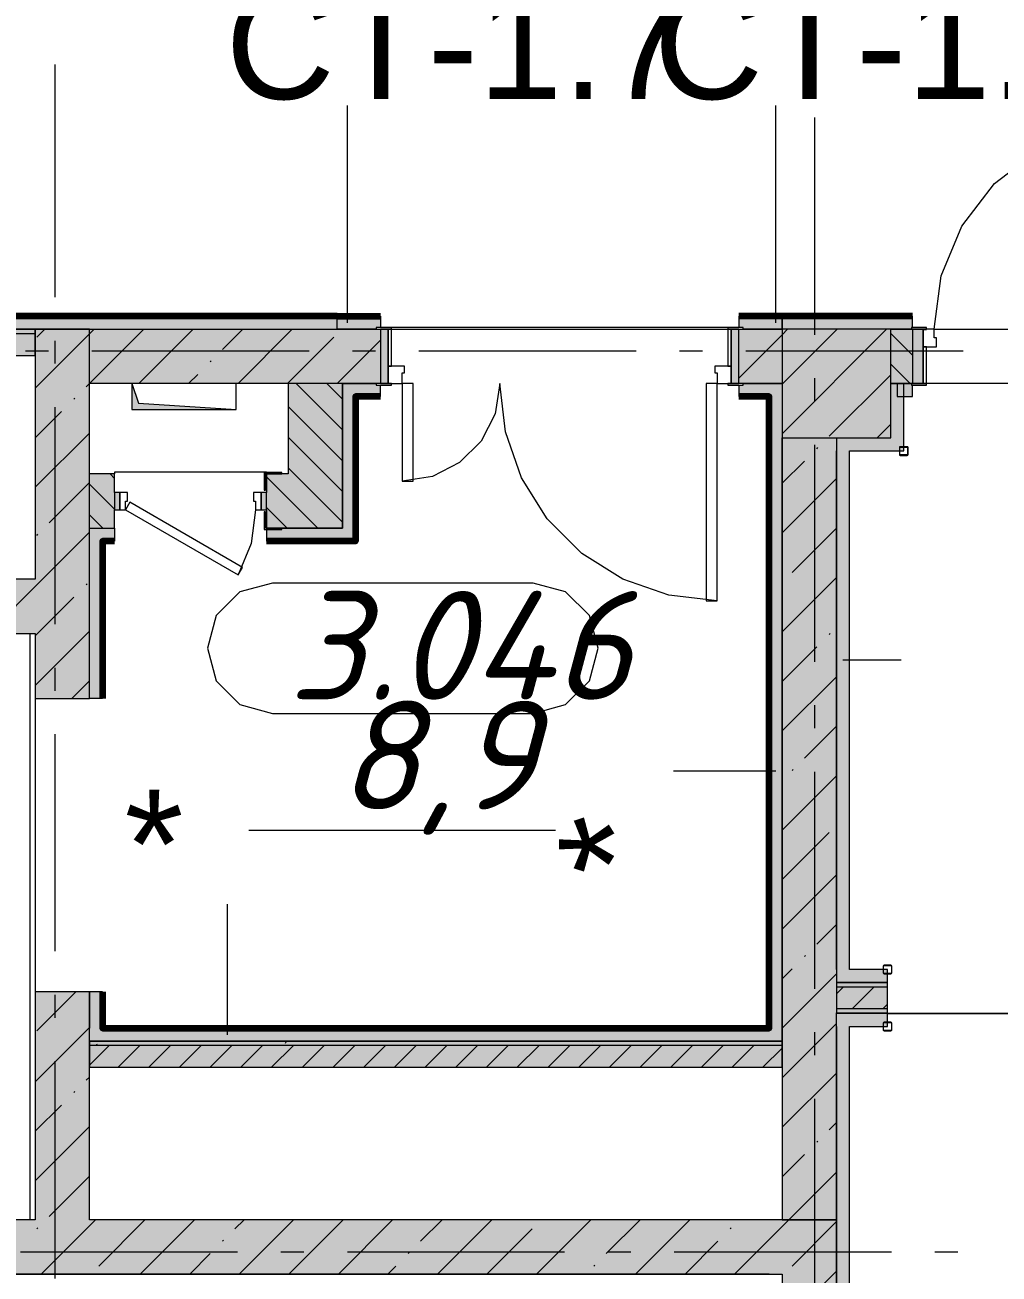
# Model space of a CAD drawing. Header units: millimetres. Extents: x -537608 to 253996, y -217170 to 186033.
# Drawn here: x -312714 to -308228, y 95071 to 100822 of the extents above; entities that cross this region are included whole.
import ezdxf

# ---------------------------------------------------------------- set-up
doc = ezdxf.new("R2010")
doc.units = ezdxf.units.MM
doc.layers.add('16) Лак 1.6м', color=160, linetype='Continuous', lineweight=90)
doc.layers.add('PDF _Геометрия', color=7, linetype='Continuous')
doc.layers.add('PDF _Текст', color=7, linetype='Continuous')
doc.layers.add('PDF _Сплошная заливка', color=7, linetype='Continuous', true_color=0xffffff)
doc.styles.add('PDF GOST-Common', font='arial.ttf')
doc.styles.add('PDF ISOCPEUR Italic', font='isocpeui.ttf')

msp = doc.modelspace()

# ---------------------------------------------------------------- hatches: boundary and pattern name
at = {"layer": 'PDF _Сплошная заливка', "true_color": 0xff7d7d, "transparency": 33554559}
msp.add_hatch(color=11, dxfattribs=at).paths.add_polyline_path([(-311276.1775, 99421.2652), (-311276.1775, 99481.2658), (-314616.1749, 99481.2658), (-314616.1749, 99421.2652), (-311752.6347, 99421.2652)])
at = {"layer": 'PDF _Сплошная заливка', "true_color": 0x93bf4f, "transparency": 33554559}
h = msp.add_hatch(color=73, dxfattribs=at)
h.paths.add_polyline_path([(-311096.182, 99421.2652), (-311096.182, 99429.2655), (-311076.1767, 99429.2655), (-311076.1767, 99481.2658), (-311276.1775, 99481.2658), (-311276.1775, 99421.2652)], flags=0)
h.paths.add_polyline_path([(-309248.0263, 99421.2652), (-309226.1782, 99421.2652), (-309226.1782, 99481.2658), (-309426.179, 99481.2658), (-309426.179, 99429.2655), (-309406.1738, 99427.2655), (-309406.1738, 99421.2652)], flags=0)
at = {"layer": 'PDF _Сплошная заливка', "true_color": 0xff7d7d, "transparency": 33554559}
h = msp.add_hatch(color=11, dxfattribs=at)
h.paths.add_polyline_path([(-308726.1763, 99421.2652), (-308631.1794, 99421.2652), (-308631.1794, 99429.2655), (-308626.1759, 99429.2655), (-308626.1759, 99481.2658), (-309226.1782, 99481.2658), (-309226.1782, 99421.2652)], flags=0)
h.paths.add_polyline_path([(-306110.8803, 99421.2652), (-306110.8803, 99481.2658), (-307476.1801, 99481.2658), (-307476.1801, 99429.2655), (-307471.1766, 99429.2655), (-307471.1766, 99421.2652), (-306743.418, 99421.2652)], flags=0)
at = {"layer": 'PDF _Сплошная заливка', "transparency": 33554559}
for points in [[(-312666.1759, 99401.2642), (-312666.1759, 99421.2652), (-314366.1739, 99421.2652), (-314366.1739, 99401.2642), (-313422.3794, 99401.2642)], [(-312666.1759, 99301.266), (-312666.1759, 99401.2642), (-314366.1739, 99401.2642), (-314366.1739, 99301.266), (-313422.3794, 99301.266)], [(-309226.1782, 96123.2224), (-309226.1782, 96143.2233), (-312416.175, 96143.2233), (-312416.175, 96123.2224), (-311752.6347, 96123.2224)], [(-309226.1782, 96023.2221), (-309226.1782, 96123.2224), (-312416.175, 96123.2224), (-312416.175, 96023.2221), (-311752.6347, 96023.2221)], [(-309226.1782, 95071.2678), (-308976.1773, 95071.2678), (-308976.1773, 95321.2644), (-314366.1739, 95321.2644), (-314366.1739, 95071.2678), (-309286.1767, 95071.2678)]]:
    msp.add_hatch(color=256, dxfattribs=at).paths.add_polyline_path(points)
h = msp.add_hatch(color=256, dxfattribs=at)
h.paths.add_polyline_path([(-312587.507, 95321.2644), (-312416.175, 95321.2644), (-312416.175, 96371.2642), (-312666.1759, 96371.2642), (-312666.1759, 95321.2644)], flags=0)
h.paths.add_polyline_path([(-312416.175, 97721.2651), (-312416.175, 99421.2652), (-312666.1759, 99421.2652), (-312666.1759, 97721.2651)], flags=0)
h = msp.add_hatch(color=256, dxfattribs=at)
h.paths.add_polyline_path([(-309426.179, 99171.2642), (-309226.1782, 99171.2642), (-309226.1782, 99421.2652), (-309426.179, 99421.2652)], flags=0)
h.paths.add_polyline_path([(-312191.4842, 99171.2642), (-311076.1767, 99171.2642), (-311076.1767, 99421.2652), (-312416.175, 99421.2652), (-312416.175, 99171.2642), (-312221.4791, 99171.2642)], flags=0)
h = msp.add_hatch(color=256, dxfattribs=at)
h.paths.add_polyline_path([(-280850.8107, 99171.2642), (-279726.1853, 99171.2642), (-279726.1853, 99421.2652), (-280850.8107, 99421.2652)], flags=0)
h.paths.add_polyline_path([(-284283.1869, 99171.2642), (-284283.1869, 99421.2652), (-284486.1847, 99421.2652), (-284486.1847, 99171.2642), (-284326.1857, 99171.2642)], flags=0)
h.paths.add_polyline_path([(-285186.1787, 99171.2642), (-285186.1787, 99421.2652), (-285226.1806, 99421.2652), (-285226.1806, 99171.2642)], flags=0)
h.paths.add_polyline_path([(-283406.1856, 99171.2642), (-282050.8153, 99171.2642), (-282050.8153, 99421.2652), (-283583.1843, 99421.2652), (-283583.1843, 99171.2642), (-283426.1823, 99171.2642)], flags=0)
h.paths.add_polyline_path([(-289846.1777, 99171.2642), (-288726.1855, 99171.2642), (-288726.1855, 99421.2652), (-294226.1807, 99421.2652), (-294226.1807, 99171.2642), (-290046.0407, 99171.2642)], flags=0)
h.paths.add_polyline_path([(-287566.1827, 99171.2642), (-287568.1806, 99421.2652), (-288226.1835, 99419.2651), (-288226.1835, 99171.2642), (-287568.1806, 99171.2642)], flags=0)
h.paths.add_polyline_path([(-285806.1863, 99171.2642), (-285726.1825, 99171.2642), (-285726.1825, 99421.2652), (-285804.1797, 99419.2651), (-285806.1863, 99173.2643)], flags=0)
h.paths.add_polyline_path([(-299626.1757, 99171.2642), (-299588.1804, 99173.2643), (-299588.1804, 99421.2652), (-299626.1757, 99419.2651), (-299626.1757, 99181.2647)], flags=0)
h.paths.add_polyline_path([(-296724.9933, 99171.2642), (-294726.1827, 99171.2642), (-294726.1827, 99421.2652), (-297226.1837, 99421.2652), (-297226.1837, 99171.2642)], flags=0)
h.paths.add_polyline_path([(-297726.177, 99171.2642), (-297726.177, 99421.2652), (-297824.1795, 99419.2651), (-297824.1795, 99171.2642)], flags=0)
h.paths.add_polyline_path([(-304260.8388, 99171.2642), (-304126.1758, 99175.3096), (-304126.1758, 99421.2652), (-304660.8403, 99421.2652), (-304660.8403, 99171.2642), (-304320.8373, 99171.2642)], flags=0)
h.paths.add_polyline_path([(-303626.1825, 99171.2642), (-303530.8411, 99171.2642), (-303530.8411, 99421.2652), (-303626.1825, 99421.2652), (-303626.1825, 99380.8671)], flags=0)
h.paths.add_polyline_path([(-302380.8367, 99171.2642), (-301796.1806, 99171.2642), (-301796.1806, 99421.2652), (-302380.8367, 99421.2652)], flags=0)
h.paths.add_polyline_path([(-300641.1814, 99171.2642), (-300126.1777, 99171.2642), (-300126.1777, 99421.2652), (-300646.1762, 99421.2652), (-300646.1762, 99171.2642)], flags=0)
h.paths.add_polyline_path([(-307060.8409, 99171.2642), (-305910.8364, 99171.2642), (-305910.8364, 99421.2652), (-307476.1801, 99421.2652), (-307476.1801, 99171.2642), (-307080.8375, 99171.2642)], flags=0)
h.paths.add_polyline_path([(-308626.1759, 99171.2642), (-308626.1759, 99421.2652), (-308726.1763, 99421.2652), (-308726.1763, 99171.2642), (-308631.1794, 99171.2642)], flags=0)
at = {"layer": 'PDF _Сплошная заливка', "true_color": 0xe2e2e2, "transparency": 33554559}
msp.add_hatch(color=254, dxfattribs=at).paths.add_polyline_path([(-311741.4824, 99051.2651), (-312191.4842, 99081.2643), (-312221.4791, 99171.2642), (-312221.4791, 99051.2651), (-311752.6347, 99051.2651)])
at = {"layer": 'PDF _Сплошная заливка', "true_color": 0x56bc34, "transparency": 33554559}
for points in [[(-311251.1774, 98505.5559), (-311191.1789, 98505.5559), (-311191.1789, 99171.2642), (-311251.1774, 99171.2642), (-311251.1774, 98755.5547)], [(-309286.1767, 96143.2233), (-309286.1767, 96203.2218), (-312416.175, 96203.2218), (-312416.175, 96143.2233), (-311752.6347, 96143.2233)]]:
    msp.add_hatch(color=85, dxfattribs=at).paths.add_polyline_path(points)
h = msp.add_hatch(color=85, dxfattribs=at)
h.paths.add_polyline_path([(-311076.1767, 99111.2657), (-311076.1767, 99163.266), (-311096.182, 99163.266), (-311096.182, 99171.2642), (-311191.1789, 99171.2642), (-311191.1789, 99111.2657), (-311096.182, 99111.2657)], flags=0)
h.paths.add_polyline_path([(-309226.1782, 99111.2657), (-309226.1782, 99171.2642), (-309406.1738, 99171.2642), (-309407.5086, 99163.266), (-309426.179, 99163.266), (-309426.179, 99111.2657), (-309248.0263, 99111.2657)], flags=0)
at = {"layer": 'PDF _Сплошная заливка', "true_color": 0x2254ff, "transparency": 33554559}
h = msp.add_hatch(color=160, dxfattribs=at)
h.paths.add_polyline_path([(-307080.8375, 99111.2657), (-307080.8375, 99171.2642), (-307471.1766, 99170.3707), (-307471.1766, 99163.266), (-307476.1801, 99163.266), (-307476.1801, 99111.2657), (-307140.836, 99111.2657)], flags=0)
h.paths.add_polyline_path([(-308626.1759, 99111.2657), (-308626.1759, 99163.266), (-308631.1794, 99163.266), (-308631.1794, 99171.2642), (-308696.1813, 99171.2642), (-308696.1813, 99111.2657), (-308631.1794, 99111.2657)], flags=0)
for points in [[(-308726.1763, 98861.2647), (-308666.1778, 98861.2647), (-308666.1778, 98921.2654), (-308976.1773, 98921.2654), (-308976.1773, 98861.2647), (-308916.1787, 98861.2647)], [(-308976.1773, 91981.2671), (-308916.1787, 91981.2671), (-308916.1787, 92671.2672), (-308966.1789, 92671.2672), (-308916.1787, 92680.09), (-308916.1787, 96211.2653), (-308976.1773, 96211.2653), (-308976.1773, 92577.1358)]]:
    msp.add_hatch(color=160, dxfattribs=at).paths.add_polyline_path(points)
at = {"layer": 'PDF _Сплошная заливка', "transparency": 33554559}
h = msp.add_hatch(color=256, dxfattribs=at)
h.paths.add_polyline_path([(-311251.1774, 98505.5559), (-311251.1774, 98755.5547), (-311601.1787, 98755.5547), (-311601.1787, 98505.5559)], flags=0)
h.paths.add_polyline_path([(-312416.175, 98505.5559), (-312301.1814, 98505.5559), (-312301.1814, 98755.5547), (-312416.175, 98755.5547), (-312416.175, 98590.5545)], flags=0)
at = {"layer": 'PDF _Сплошная заливка', "true_color": 0x56bc34, "transparency": 33554559}
h = msp.add_hatch(color=85, dxfattribs=at)
h.paths.add_polyline_path([(-312416.175, 96203.2218), (-312356.1764, 96203.2218), (-312356.1764, 96371.2642), (-312416.175, 96371.2642)], flags=0)
h.paths.add_polyline_path([(-312416.175, 97721.2651), (-312356.1764, 97721.2651), (-312356.1764, 98445.5553), (-312416.175, 98445.5553), (-312416.175, 98240.7297)], flags=0)
at = {"layer": 'PDF _Сплошная заливка', "transparency": 33554559}
h = msp.add_hatch(color=256, dxfattribs=at)
h.paths.add_polyline_path([(-307080.8375, 96393.853), (-307080.8375, 96413.8539), (-307790.8385, 96413.8539), (-307790.8385, 96393.853), (-307160.8585, 96393.853)], flags=0)
h.paths.add_polyline_path([(-308976.1773, 96393.853), (-308740.8336, 96393.853), (-308740.8336, 96413.8539), (-308976.1773, 96413.8539)], flags=0)
h = msp.add_hatch(color=256, dxfattribs=at)
h.paths.add_polyline_path([(-307578.2904, 96293.8526), (-307060.8409, 96293.8526), (-307060.8409, 96393.853), (-307790.8385, 96393.853), (-307790.8385, 96293.8526)], flags=0)
h.paths.add_polyline_path([(-308976.1773, 96293.8526), (-308740.8336, 96293.8526), (-308740.8336, 96393.853), (-308976.1773, 96393.853)], flags=0)
h = msp.add_hatch(color=256, dxfattribs=at)
h.paths.add_polyline_path([(-307578.2904, 96273.856), (-307200.8346, 96273.856), (-307200.8346, 96293.8526), (-307790.8385, 96293.8526), (-307790.8385, 96273.856)], flags=0)
h.paths.add_polyline_path([(-307060.8409, 96273.856), (-306960.8405, 96273.856), (-306960.8405, 96293.8526), (-307184.8338, 96293.8526), (-307184.8338, 96273.856), (-307080.8375, 96273.856)], flags=0)
h.paths.add_polyline_path([(-308976.1773, 96273.856), (-308740.8336, 96273.856), (-308740.8336, 96293.8526), (-308976.1773, 96293.8526)], flags=0)
at = {"layer": 'PDF _Сплошная заливка', "true_color": 0x2254ff, "transparency": 33554559}
h = msp.add_hatch(color=160, dxfattribs=at)
h.paths.add_polyline_path([(-304700.8421, 96211.2653), (-304640.835, 96211.2653), (-304640.835, 96271.2638), (-307790.8385, 96271.2638), (-307790.8385, 96211.2653), (-305073.682, 96211.2653)], flags=0)
h.paths.add_polyline_path([(-308740.8336, 96211.2653), (-308740.8336, 96271.2638), (-308976.1773, 96271.2638), (-308976.1773, 96211.2653), (-308916.1787, 96211.2653)], flags=0)

# ---------------------------------------------------------------- linework, layer by layer
at = {"layer": '16) Лак 1.6м'}
for p, q in [((-311276.1775, 99481.2658), (-314616.1749, 99481.2658)), ((-311276.1775, 99481.2658), (-311076.1767, 99481.2658)), ((-309226.1782, 99481.2658), (-309426.179, 99481.2658)), ((-308626.1759, 99481.2658), (-309226.1782, 99481.2658))]:
    msp.add_line(p, q, dxfattribs=at)
for points in [[(-312356.1764, 96371.2642), (-312356.1764, 96203.2218), (-309286.1767, 96203.2218), (-309286.1767, 99111.2657), (-309426.179, 99111.2657)], [(-311076.1767, 99111.2657), (-311191.1789, 99111.2657), (-311191.1789, 98445.5553), (-311601.1787, 98445.5553)], [(-312301.1814, 98445.5553), (-312356.1764, 98445.5553), (-312356.1764, 97721.2651)]]:
    msp.add_lwpolyline(points, dxfattribs=at)
at = {"layer": 'PDF _Геометрия', "color": 253, "lineweight": 9, "true_color": 0xaaaaaa}
for p, q in [((-309076.1776, 100595.8413), (-309076.1776, 100701.674)), ((-312576.1739, 100640.5602), (-312576.1739, 99568.8652)), ((-309076.1776, 99395.8409), (-309076.1776, 100395.8405)), ((-312576.1739, 99368.8666), (-312576.1739, 99263.0317)), ((-312605.032, 99321.2648), (-312710.8626, 99321.2648)), ((-311405.0275, 99321.2648), (-312405.0313, 99321.2648)), ((-311099.1961, 99321.2648), (-311205.0267, 99321.2648)), ((-309899.1915, 99321.2648), (-310899.1953, 99321.2648)), ((-309593.3601, 99321.2648), (-309699.1993, 99321.2648)), ((-308393.3641, 99321.2648), (-309393.3594, 99321.2648)), ((-312221.4791, 99171.2642), (-312221.4791, 99051.2651)), ((-311741.4824, 99171.2642), (-312221.4791, 99171.2642)), ((-312221.4791, 99171.2642), (-312191.4842, 99081.2643)), ((-311741.4824, 99051.2651), (-311741.4824, 99171.2642)), ((-309076.1776, 99090.0074), (-309076.1776, 99195.8424)), ((-308726.1763, 99171.2642), (-308718.1759, 99171.2642)), ((-312576.1739, 99063.0331), (-312576.1739, 98063.0335)), ((-312221.4791, 99051.2651), (-311741.4824, 99051.2651)), ((-312191.4842, 99081.2643), (-311741.4824, 99051.2651)), ((-309076.1776, 97890.0092), (-309076.1776, 98890.0088)), ((-311601.1787, 98755.5547), (-311610.1781, 98755.5547)), ((-311573.6467, 98252.8077), (-311723.6473, 98212.6143)), ((-310373.6508, 98252.8077), (-311573.6467, 98252.8077)), ((-310223.6502, 98212.6143), (-310373.6508, 98252.8077)), ((-311723.6473, 98212.6143), (-311833.4566, 98102.8072)), ((-310113.841, 98102.8072), (-310223.6502, 98212.6143)), ((-311833.4566, 98102.8072), (-311873.6479, 97952.8066)), ((-310073.6496, 97952.8066), (-310113.841, 98102.8072)), ((-311873.6479, 97952.8066), (-311833.4566, 97802.806)), ((-310113.841, 97802.806), (-310073.6496, 97952.8066)), ((-312576.1739, 97863.0328), (-312576.1739, 97757.1979)), ((-311833.4566, 97802.806), (-311723.6473, 97693.0011)), ((-310223.6502, 97693.0011), (-310113.841, 97802.806)), ((-311723.6473, 97693.0011), (-311573.6467, 97652.8055)), ((-310373.6508, 97652.8055), (-310223.6502, 97693.0011)), ((-309076.1776, 97584.1736), (-309076.1776, 97690.0085)), ((-311573.6467, 97652.8055), (-310373.6508, 97652.8055)), ((-312576.1739, 97557.2014), (-312576.1739, 96557.1975)), ((-309076.1776, 96384.1776), (-309076.1776, 97384.1771)), ((-311682.6896, 97114.7738), (-310269.7751, 97114.7738)), ((-312576.1739, 96357.2011), (-312576.1739, 96251.3662)), ((-309076.1776, 96078.342), (-309076.1776, 96184.1768)), ((-312576.1739, 96051.3654), (-312576.1739, 95051.3659)), ((-309076.1776, 94878.3416), (-309076.1776, 95878.3412)), ((-311734.6102, 95171.2639), (-312734.6054, 95171.2639)), ((-311428.7702, 95171.2639), (-311534.6094, 95171.2639)), ((-310228.7742, 95171.2639), (-311228.7781, 95171.2639)), ((-309922.9429, 95171.2639), (-310028.7734, 95171.2639)), ((-308722.9382, 95171.2639), (-309722.9421, 95171.2639)), ((-308417.1069, 95171.2639), (-308522.9374, 95171.2639))]:
    msp.add_line(p, q, dxfattribs=at)
at = {"layer": 'PDF _Геометрия', "lineweight": 9}
for p, q in [((-311228.5456, 99451.2644), (-311228.5456, 100451.264)), ((-309255.9062, 99451.2644), (-309255.9062, 100451.264)), ((-308247.9278, 100093.0168), (-308051.1823, 100243.9884)), ((-308398.9015, 99896.2649), (-308247.9278, 100093.0168)), ((-308493.8037, 99667.1432), (-308398.9015, 99896.2649)), ((-308526.1755, 99421.2652), (-308493.8037, 99667.1432)), ((-311276.1775, 99421.2652), (-311276.1775, 99481.2658)), ((-311276.1775, 99421.2652), (-311276.1775, 99481.2658)), ((-311076.1767, 99481.2658), (-311076.1767, 99429.2655)), ((-309426.179, 99481.2658), (-309426.179, 99429.2655)), ((-309226.1782, 99481.2658), (-309226.1782, 99421.2652)), ((-309226.1782, 99421.2652), (-309226.1782, 99481.2658)), ((-308626.1759, 99429.2655), (-308626.1759, 99481.2658)), ((-312666.1759, 99421.2652), (-314366.1739, 99421.2652)), ((-314366.1739, 99421.2652), (-312666.1759, 99421.2652)), ((-314366.1739, 99401.2642), (-312666.1759, 99401.2642)), ((-312666.1759, 99401.2642), (-312666.1759, 99421.2652)), ((-312666.1759, 99421.2652), (-312416.175, 99421.2652)), ((-312416.175, 99421.2652), (-312666.1759, 99421.2652)), ((-312666.1759, 99421.2652), (-312666.1759, 98271.2651)), ((-312666.1759, 99301.266), (-312666.1759, 99401.2642)), ((-312666.1759, 99149.7993), (-312416.175, 99399.8002)), ((-312659.2434, 99384.8329), (-312622.8068, 99421.2652)), ((-312416.175, 99399.8002), (-312394.7143, 99421.2652)), ((-312416.175, 99171.7013), (-312166.6132, 99421.2652)), ((-312416.175, 99171.2642), (-312416.175, 99421.2652)), ((-312416.175, 99421.2652), (-311276.1775, 99421.2652)), ((-312416.175, 99421.2652), (-311276.1775, 99421.2652)), ((-312416.175, 98755.5547), (-312416.175, 99421.2652)), ((-312188.5131, 99171.2642), (-311938.5121, 99421.2652)), ((-311803.875, 99327.8098), (-311710.4196, 99421.2652)), ((-311732.3195, 99171.2642), (-311482.3185, 99421.2652)), ((-311504.2183, 99171.2642), (-311290.654, 99384.8329)), ((-311276.1775, 99421.2652), (-311096.182, 99421.2652)), ((-311096.182, 99421.2652), (-311276.1775, 99421.2652)), ((-311026.1765, 99429.2655), (-311096.182, 99429.2655)), ((-311096.182, 99429.2655), (-311096.182, 99421.2652)), ((-311096.182, 99421.2652), (-311026.1765, 99421.2652)), ((-311041.1783, 99421.2652), (-311076.1767, 99421.2652)), ((-311076.1767, 99421.2652), (-311076.1767, 99171.2642)), ((-311041.1783, 99171.2642), (-311041.1783, 99421.2652)), ((-311026.1765, 99421.2652), (-311041.1783, 99421.2652)), ((-311041.1783, 99421.2652), (-311041.1783, 99251.2658)), ((-311026.1765, 99421.2652), (-311026.1765, 99429.2655)), ((-311026.1765, 99251.2658), (-311026.1765, 99421.2652)), ((-309476.1792, 99429.2655), (-309476.1792, 99421.2652)), ((-309406.1738, 99429.2655), (-309476.1792, 99429.2655)), ((-309476.1792, 99421.2652), (-309476.1792, 99251.2658)), ((-309461.1774, 99421.2652), (-309476.1792, 99421.2652)), ((-309476.1792, 99421.2652), (-309406.1738, 99421.2652)), ((-309461.1774, 99421.2652), (-309461.1774, 99171.2642)), ((-309426.179, 99421.2652), (-309461.1774, 99421.2652)), ((-309461.1774, 99251.2658), (-309461.1774, 99421.2652)), ((-309426.179, 99171.2642), (-309426.179, 99421.2652)), ((-309426.179, 99196.4193), (-309226.1782, 99396.4201)), ((-309406.1738, 99421.2652), (-309406.1738, 99429.2655)), ((-309226.1782, 99421.2652), (-309406.1738, 99421.2652)), ((-309406.1738, 99421.2652), (-309226.1782, 99421.2652)), ((-309226.1782, 99396.4201), (-309201.3331, 99421.2652)), ((-309226.1782, 98940.2221), (-308745.1395, 99421.2652)), ((-309226.1782, 99168.3211), (-308973.232, 99421.2652)), ((-308726.1763, 99421.2652), (-309226.1782, 99421.2652)), ((-309226.1782, 99421.2652), (-309226.1782, 98921.2654)), ((-308726.1763, 98921.2654), (-308726.1763, 99421.2652)), ((-308631.1794, 99421.2652), (-308726.1763, 99421.2652)), ((-308726.1763, 99421.2652), (-308631.1794, 99421.2652)), ((-308626.1759, 99302.4588), (-308726.1763, 99402.4591)), ((-308561.174, 99429.2655), (-308631.1794, 99429.2655)), ((-308631.1794, 99429.2655), (-308631.1794, 99421.2652)), ((-308631.1794, 99421.2652), (-308561.174, 99421.2652)), ((-308576.1757, 99421.2652), (-308626.1759, 99421.2652)), ((-308626.1759, 99421.2652), (-308626.1759, 99171.2642)), ((-308526.1755, 99421.2652), (-308576.1757, 99421.2652)), ((-308576.1757, 99421.2652), (-308576.1757, 99341.2657)), ((-308576.1757, 99171.2642), (-308576.1757, 99421.2652)), ((-308561.174, 99421.2652), (-308576.1757, 99421.2652)), ((-308576.1757, 99421.2652), (-308576.1757, 99420.264)), ((-308576.1757, 99420.264), (-308561.174, 99420.264)), ((-308561.174, 99421.2652), (-308561.174, 99429.2655)), ((-308561.174, 99420.264), (-308561.174, 99421.2652)), ((-308526.1755, 99381.2654), (-308526.1755, 99421.2652)), ((-308516.1772, 99381.2654), (-308526.1755, 99381.2654)), ((-308516.1772, 99341.2657), (-308516.1772, 99381.2654)), ((-311276.1172, 99171.2642), (-311076.1767, 99371.209)), ((-308576.1757, 99341.2657), (-308516.1772, 99341.2657)), ((-308561.174, 99341.2657), (-308576.1757, 99341.2657)), ((-308576.1757, 99341.2657), (-308576.1757, 99171.2642)), ((-308561.174, 99171.2642), (-308561.174, 99341.2657)), ((-314366.1739, 99301.266), (-312666.1759, 99301.266)), ((-311860.8939, 99270.7845), (-311856.1573, 99275.5253)), ((-311960.4119, 99171.2642), (-311917.9212, 99213.7592)), ((-310966.178, 99251.2658), (-311041.1783, 99251.2658)), ((-311041.1783, 99251.2658), (-311041.1783, 99171.2642)), ((-311041.1783, 99251.2658), (-311026.1765, 99251.2658)), ((-310976.1763, 99171.2642), (-310976.1763, 99221.2644)), ((-310976.1763, 99221.2644), (-310966.178, 99221.2644)), ((-310966.178, 99221.2644), (-310966.178, 99251.2658)), ((-309461.1774, 99251.2658), (-309536.1777, 99251.2658)), ((-309536.1777, 99251.2658), (-309536.1777, 99221.2644)), ((-309536.1777, 99221.2644), (-309526.1793, 99221.2644)), ((-309526.1793, 99221.2644), (-309526.1793, 99171.2642)), ((-309476.1792, 99251.2658), (-309461.1774, 99251.2658)), ((-309461.1774, 99171.2642), (-309461.1774, 99251.2658)), ((-309009.6686, 98928.6371), (-308726.1763, 99212.1251)), ((-308636.4068, 99171.2642), (-308726.1763, 99261.0381)), ((-312431.1423, 99156.7361), (-312416.175, 99171.7013)), ((-311501.1784, 99171.2642), (-312416.175, 99171.2642)), ((-311251.1774, 99171.2642), (-311501.1784, 99171.2642)), ((-311501.1784, 99171.2642), (-311501.1784, 98755.5547)), ((-311251.1774, 98957.6116), (-311464.8279, 99171.2642)), ((-311251.1774, 99099.0326), (-311323.4133, 99171.2642)), ((-311251.1774, 98755.5547), (-311251.1774, 99171.2642)), ((-311191.1789, 99171.2642), (-311251.1774, 99171.2642)), ((-311251.1774, 99171.2642), (-311191.1789, 99171.2642)), ((-311251.1774, 99171.2642), (-311251.1774, 98755.5547)), ((-311191.1789, 99171.2642), (-311096.182, 99171.2642)), ((-311096.182, 99171.2642), (-311191.1789, 99171.2642)), ((-311026.1765, 99171.2642), (-311096.182, 99171.2642)), ((-311096.182, 99171.2642), (-311096.182, 99163.266)), ((-311096.182, 99163.266), (-311026.1765, 99163.266)), ((-311076.1767, 99171.2642), (-311041.1783, 99171.2642)), ((-311076.1767, 99111.2657), (-311076.1767, 99163.266)), ((-311026.1765, 99172.2654), (-311041.1783, 99172.2654)), ((-311041.1783, 99172.2654), (-311041.1783, 99171.2642)), ((-311041.1783, 99171.2642), (-310976.1763, 99171.2642)), ((-311041.1783, 99171.2642), (-311026.1765, 99171.2642)), ((-311026.1765, 99171.2642), (-311026.1765, 99172.2654)), ((-311026.1765, 99163.266), (-311026.1765, 99171.2642)), ((-310926.1761, 99171.2642), (-310976.1763, 99171.2642)), ((-310976.1763, 99171.2642), (-310976.1763, 98721.2646)), ((-310926.1761, 98721.2646), (-310926.1761, 99171.2642)), ((-310526.1746, 99171.2642), (-310548.2036, 99032.2071)), ((-310501.1056, 98948.7435), (-310526.1746, 99171.2642)), ((-309526.1793, 99171.2642), (-309576.1796, 99171.2642)), ((-309576.1796, 99171.2642), (-309576.1796, 98171.2646)), ((-309526.1793, 98171.2646), (-309526.1793, 99171.2642)), ((-309526.1793, 99171.2642), (-309461.1774, 99171.2642)), ((-309476.1792, 99172.2654), (-309476.1792, 99171.2642)), ((-309461.1774, 99172.2654), (-309476.1792, 99172.2654)), ((-309476.1792, 99171.2642), (-309461.1774, 99171.2642)), ((-309476.1792, 99171.2642), (-309476.1792, 99163.266)), ((-309406.1738, 99171.2642), (-309476.1792, 99171.2642)), ((-309476.1792, 99163.266), (-309406.1738, 99163.266)), ((-309461.1774, 99171.2642), (-309461.1774, 99172.2654)), ((-309461.1774, 99171.2642), (-309426.179, 99171.2642)), ((-309426.179, 99163.266), (-309426.179, 99111.2657)), ((-309406.1738, 99163.266), (-309406.1738, 99171.2642)), ((-309406.1738, 99171.2642), (-309226.1782, 99171.2642)), ((-309226.1782, 99171.2642), (-309406.1738, 99171.2642)), ((-308666.1778, 99171.2642), (-308726.1763, 99171.2642)), ((-308726.1763, 99171.2642), (-308696.1813, 99171.2642)), ((-308696.1813, 99171.2642), (-308631.1794, 99171.2642)), ((-308631.1794, 99171.2642), (-308696.1813, 99171.2642)), ((-308696.1813, 99171.2642), (-308696.1813, 99111.2657)), ((-308666.1778, 98921.2654), (-308666.1778, 99171.2642)), ((-308561.174, 99171.2642), (-308631.1794, 99171.2642)), ((-308631.1794, 99171.2642), (-308631.1794, 99163.266)), ((-308631.1794, 99163.266), (-308561.174, 99163.266)), ((-308626.1759, 99171.2642), (-308576.1757, 99171.2642)), ((-308626.1759, 99111.2657), (-308626.1759, 99163.266)), ((-308576.1757, 99171.2642), (-308561.174, 99171.2642)), ((-308561.174, 99163.266), (-308561.174, 99171.2642)), ((-312488.1697, 99099.7108), (-312483.4246, 99104.4516)), ((-311191.1789, 98505.5559), (-311191.1789, 99111.2657)), ((-311191.1789, 99111.2657), (-311076.1767, 99111.2657)), ((-309426.179, 99111.2657), (-309286.1767, 99111.2657)), ((-309286.1767, 99111.2657), (-309286.1767, 96203.2218)), ((-308696.1813, 99111.2657), (-308626.1759, 99111.2657)), ((-312666.1759, 98921.7003), (-312545.1886, 99042.6855)), ((-311251.1774, 98816.1905), (-311501.1784, 99066.1893)), ((-310548.2036, 99032.2071), (-310612.1205, 98906.7609)), ((-308788.9392, 98921.2654), (-308726.1763, 98984.0261)), ((-312666.1759, 98693.6013), (-312416.175, 98943.6023)), ((-311331.9648, 98755.5547), (-311501.1784, 98924.7682)), ((-310427.1474, 98737.3816), (-310501.1056, 98948.7435)), ((-309226.1782, 96143.2233), (-309226.1782, 98921.2654)), ((-309226.1782, 98921.2654), (-309226.1782, 95321.2644)), ((-309226.1782, 98921.2654), (-308726.1763, 98921.2654)), ((-308976.1773, 98921.2654), (-308976.1773, 98861.2647)), ((-308666.1778, 98861.2647), (-308666.1778, 98921.2654)), ((-310612.1205, 98906.7609), (-310711.6731, 98807.2083)), ((-309066.6874, 98871.6118), (-309061.9509, 98876.3526)), ((-308685.2271, 98879.5842), (-308686.3983, 98876.7552)), ((-308686.3983, 98876.7552), (-308686.3983, 98844.7538)), ((-308682.4024, 98880.7554), (-308685.2271, 98879.5842)), ((-308684.4004, 98876.7552), (-308683.8148, 98878.1697)), ((-308684.4004, 98844.7538), (-308684.4004, 98876.7552)), ((-308683.8148, 98878.1697), (-308682.4024, 98878.7554)), ((-308650.4009, 98880.7554), (-308682.4024, 98880.7554)), ((-308682.4024, 98878.7554), (-308650.4009, 98878.7554)), ((-308647.5763, 98879.5842), (-308650.4009, 98880.7554)), ((-308650.4009, 98878.7554), (-308648.9886, 98878.1697)), ((-308648.9886, 98878.1697), (-308648.403, 98876.7552)), ((-308648.403, 98876.7552), (-308648.403, 98844.7538)), ((-308646.405, 98876.7552), (-308647.5763, 98879.5842)), ((-308646.405, 98844.7538), (-308646.405, 98876.7552)), ((-310711.6731, 98807.2083), (-310837.1214, 98743.2893)), ((-309226.1782, 98712.1253), (-309123.7148, 98814.5865)), ((-308976.1773, 96473.8524), (-308976.1773, 98861.2647)), ((-308976.1773, 98861.2647), (-308976.1773, 96473.8524)), ((-308916.1787, 96473.8524), (-308916.1787, 98861.2647)), ((-308916.1787, 98861.2647), (-308666.1778, 98861.2647)), ((-308686.3983, 98844.7538), (-308685.2271, 98841.9269)), ((-308685.2271, 98841.9269), (-308682.4024, 98840.7557)), ((-308683.8148, 98843.3414), (-308684.4004, 98844.7538)), ((-308682.4024, 98842.7558), (-308683.8148, 98843.3414)), ((-308650.4009, 98842.7558), (-308682.4024, 98842.7558)), ((-308682.4024, 98840.7557), (-308650.4009, 98840.7557)), ((-308648.9886, 98843.3414), (-308650.4009, 98842.7558)), ((-308650.4009, 98840.7557), (-308647.5763, 98841.9269)), ((-308648.403, 98844.7538), (-308648.9886, 98843.3414)), ((-308647.5763, 98841.9269), (-308646.405, 98844.7538)), ((-312416.175, 98505.5559), (-312416.175, 98755.5547)), ((-312301.1814, 98755.5547), (-312416.175, 98755.5547)), ((-312301.1814, 98734.8196), (-312321.9101, 98755.5547)), ((-312301.1814, 98670.5561), (-312301.1814, 98755.5547)), ((-311501.1784, 98755.5547), (-311601.1787, 98755.5547)), ((-311601.1787, 98755.5547), (-311601.1787, 98670.5561)), ((-311473.388, 98755.5547), (-311501.1784, 98783.3472)), ((-311251.1774, 98533.3484), (-311473.388, 98755.5547)), ((-311251.1774, 98674.7695), (-311331.9648, 98755.5547)), ((-311251.1774, 98505.5559), (-311251.1774, 98755.5547)), ((-311251.1774, 98755.5547), (-311251.1774, 98505.5559)), ((-312602.216, 98529.4645), (-312416.175, 98715.5033)), ((-312301.1814, 98593.3986), (-312416.175, 98708.3986)), ((-311364.8103, 98505.5559), (-311601.1787, 98741.9265)), ((-310837.1214, 98743.2893), (-310976.1763, 98721.2646)), ((-310976.1763, 98721.2646), (-310926.1761, 98721.2646)), ((-310308.0115, 98547.7753), (-310427.1474, 98737.3816)), ((-309226.1782, 98484.0263), (-308976.1773, 98734.0252)), ((-312276.1813, 98670.5561), (-312301.1814, 98670.5561)), ((-312301.1814, 98670.5561), (-312301.1814, 98590.5545)), ((-312241.1743, 98670.5561), (-312276.1813, 98670.5561)), ((-312276.1813, 98670.5561), (-312276.1813, 98590.5545)), ((-312276.1813, 98590.5545), (-312276.1813, 98670.5561)), ((-312241.1743, 98630.5564), (-312241.1743, 98670.5561)), ((-311626.1788, 98670.5561), (-311661.1772, 98670.5561)), ((-311661.1772, 98670.5561), (-311661.1772, 98630.5564)), ((-311626.1788, 98590.5545), (-311626.1788, 98670.5561)), ((-311626.1788, 98670.5561), (-311626.1788, 98590.5545)), ((-311601.1787, 98670.5561), (-311626.1788, 98670.5561)), ((-311601.1787, 98590.5545), (-311601.1787, 98670.5561)), ((-312301.1814, 98505.5559), (-312301.1814, 98590.5545)), ((-312301.1814, 98590.5545), (-312276.1813, 98590.5545)), ((-312276.1813, 98590.5545), (-312251.1812, 98590.5545)), ((-312251.1812, 98590.5545), (-312251.1812, 98630.5564)), ((-312251.1812, 98630.5564), (-312241.1743, 98630.5564)), ((-312231.176, 98625.1955), (-312251.1812, 98590.5545)), ((-312251.1812, 98590.5545), (-311731.5616, 98290.5555)), ((-311711.5649, 98325.1965), (-312231.176, 98625.1955)), ((-311651.1789, 98590.5545), (-311671.6234, 98435.2641)), ((-311661.1772, 98630.5564), (-311651.1789, 98630.5564)), ((-311651.1789, 98630.5564), (-311651.1789, 98590.5545)), ((-311651.1789, 98590.5545), (-311626.1788, 98590.5545)), ((-311626.1788, 98590.5545), (-311601.1787, 98590.5545)), ((-311506.2249, 98505.5559), (-311601.1787, 98600.5054)), ((-311601.1787, 98590.5545), (-311601.1787, 98505.5559)), ((-312354.7555, 98505.5559), (-312416.175, 98566.9775)), ((-310149.6661, 98389.4342), (-310308.0115, 98547.7753)), ((-312666.1759, 98237.4056), (-312416.175, 98487.4043)), ((-312659.2434, 98472.4392), (-312654.4983, 98477.1821)), ((-312416.175, 98505.5559), (-312301.1814, 98505.5559)), ((-312416.175, 98445.5553), (-312416.175, 98505.5559)), ((-312416.175, 98505.5559), (-312301.1814, 98505.5559)), ((-312416.175, 98445.5553), (-312416.175, 98505.5559)), ((-312301.1814, 98505.5559), (-312301.1814, 98445.5553)), ((-311601.1787, 98505.5559), (-311251.1774, 98505.5559)), ((-311251.1774, 98505.5559), (-311601.1787, 98505.5559)), ((-311601.1787, 98505.5559), (-311601.1787, 98445.5553)), ((-311191.1789, 98445.5553), (-311191.1789, 98505.5559)), ((-309180.7423, 98301.3655), (-308976.1773, 98505.9284)), ((-312416.175, 97721.2651), (-312416.175, 98445.5553)), ((-312416.175, 97721.2651), (-312416.175, 98445.5553)), ((-312301.1814, 98445.5553), (-312356.1764, 98445.5553)), ((-312356.1764, 98445.5553), (-312356.1764, 97721.2651)), ((-311671.6234, 98435.2641), (-311731.5616, 98290.5555)), ((-311601.1787, 98445.5553), (-311191.1789, 98445.5553)), ((-309960.0598, 98270.2962), (-310149.6661, 98389.4342)), ((-311731.5616, 98290.5555), (-311711.5649, 98325.1965)), ((-312666.1759, 98271.2651), (-314366.1739, 98271.2651)), ((-312882.3152, 98021.2662), (-312666.1759, 98237.4056)), ((-312431.1423, 98244.3402), (-312426.3972, 98249.0832)), ((-309748.7, 98196.338), (-309960.0598, 98270.2962)), ((-309226.1782, 98027.8285), (-308976.1773, 98277.8294)), ((-312666.1759, 98009.3066), (-312488.1697, 98187.3171)), ((-309526.1793, 98171.2646), (-309748.7, 98196.338)), ((-309576.1796, 98171.2646), (-309526.1793, 98171.2646)), ((-314366.1739, 98021.2662), (-312666.1759, 98021.2662)), ((-312666.1759, 97781.2076), (-312416.175, 98031.2086)), ((-312666.1759, 98021.2662), (-312666.1759, 97721.2651)), ((-309009.6686, 98016.2434), (-309004.9235, 98020.9842)), ((-309226.1782, 97799.7316), (-309066.6874, 97959.2181)), ((-308946.1823, 97898.8105), (-308678.5357, 97898.8105)), ((-312498.0217, 97721.2651), (-312416.175, 97803.1118)), ((-309226.1782, 97571.6305), (-308976.1773, 97821.6315)), ((-312666.1759, 97721.2651), (-312416.175, 97721.2651)), ((-312356.1764, 97721.2651), (-312416.175, 97721.2651)), ((-309123.7148, 97445.997), (-308976.1773, 97593.5347)), ((-309256.1818, 97386.864), (-309727.2824, 97386.864)), ((-309180.7423, 97388.974), (-309175.9971, 97393.7147)), ((-309226.1782, 97115.4369), (-308976.1773, 97365.4335)), ((-309226.1782, 96887.3358), (-309009.6686, 97103.8497)), ((-309226.1782, 96659.239), (-308976.1773, 96909.2399)), ((-311781.1915, 96173.2226), (-311781.1915, 96773.8924)), ((-309066.6874, 96590.6286), (-308976.1773, 96681.1388)), ((-309123.7148, 96533.6012), (-309118.9698, 96538.3463)), ((-309226.1782, 96431.1421), (-309180.7423, 96476.5781)), ((-309226.1782, 96203.041), (-308976.1773, 96453.042)), ((-308976.1773, 96473.8524), (-308976.1773, 96413.8539)), ((-308740.8336, 96473.8524), (-308916.1787, 96473.8524)), ((-308759.8915, 96492.1697), (-308761.0628, 96489.345)), ((-308761.0628, 96489.345), (-308761.0628, 96457.3436)), ((-308761.0628, 96457.3436), (-308759.8915, 96454.5146)), ((-308757.0583, 96493.3453), (-308759.8915, 96492.1697)), ((-308759.8915, 96454.5146), (-308757.0583, 96453.3434)), ((-308759.0648, 96489.345), (-308758.4792, 96490.7574)), ((-308759.0648, 96457.3436), (-308759.0648, 96489.345)), ((-308758.4792, 96455.9313), (-308759.0648, 96457.3436)), ((-308758.4792, 96490.7574), (-308757.0583, 96491.343)), ((-308757.0583, 96455.3413), (-308758.4792, 96455.9313)), ((-308725.0654, 96493.3453), (-308757.0583, 96493.3453)), ((-308757.0583, 96491.343), (-308725.0654, 96491.343)), ((-308725.0654, 96455.3413), (-308757.0583, 96455.3413)), ((-308757.0583, 96453.3434), (-308725.0654, 96453.3434)), ((-308740.8336, 96413.8539), (-308740.8336, 96473.8524)), ((-308722.2321, 96492.1697), (-308725.0654, 96493.3453)), ((-308725.0654, 96491.343), (-308723.6444, 96490.7574)), ((-308723.6444, 96455.9313), (-308725.0654, 96455.3413)), ((-308725.0654, 96453.3434), (-308722.2321, 96454.5146)), ((-308723.6444, 96490.7574), (-308723.0588, 96489.345)), ((-308723.0588, 96457.3436), (-308723.6444, 96455.9313)), ((-308723.0588, 96489.345), (-308723.0588, 96457.3436)), ((-308721.0609, 96489.345), (-308722.2321, 96492.1697)), ((-308722.2321, 96454.5146), (-308721.0609, 96457.3436)), ((-308721.0609, 96457.3436), (-308721.0609, 96489.345)), ((-308740.8336, 96413.8539), (-308976.1773, 96413.8539)), ((-308976.1773, 96413.8539), (-308976.1773, 96393.853)), ((-308976.1773, 96413.8539), (-308740.8336, 96413.8539)), ((-308976.1773, 96361.7955), (-308944.1241, 96393.853)), ((-308976.1773, 96393.853), (-308740.8336, 96393.853)), ((-308976.1773, 96393.853), (-308976.1773, 96293.8526)), ((-308902.7013, 96293.8526), (-308802.7009, 96393.853)), ((-308740.8336, 96393.853), (-308740.8336, 96413.8539)), ((-308740.8336, 96293.8526), (-308740.8336, 96393.853)), ((-312416.175, 96371.2642), (-312666.1759, 96371.2642)), ((-312666.1759, 96371.2642), (-312666.1759, 95321.2644)), ((-312659.2434, 96191.4538), (-312479.4288, 96371.2642)), ((-312416.175, 96203.2218), (-312416.175, 96371.2642)), ((-312416.175, 96371.2642), (-312416.175, 96203.2218)), ((-312356.1764, 96371.2642), (-312416.175, 96371.2642)), ((-312356.1764, 96203.2218), (-312356.1764, 96371.2642)), ((-308976.1773, 96293.8526), (-308976.1773, 96273.856)), ((-308976.1773, 96293.8526), (-308740.8336, 96293.8526)), ((-308761.278, 96293.8526), (-308740.8336, 96314.2927)), ((-308740.8336, 96273.856), (-308740.8336, 96293.8526)), ((-309226.1782, 95974.9442), (-308976.1773, 96224.9452)), ((-308976.1773, 96271.2638), (-308976.1773, 96273.856)), ((-308976.1773, 96273.856), (-308740.8336, 96273.856)), ((-308976.1773, 96211.2653), (-308976.1773, 96271.2638)), ((-308740.8336, 96271.2638), (-308976.1773, 96271.2638)), ((-308759.8915, 96229.5827), (-308761.0628, 96226.7536)), ((-308761.0628, 96226.7536), (-308761.0628, 96194.7564)), ((-308757.0583, 96230.7538), (-308759.8915, 96229.5827)), ((-308759.0648, 96226.7536), (-308758.4792, 96228.1703)), ((-308759.0648, 96194.7564), (-308759.0648, 96226.7536)), ((-308758.4792, 96228.1703), (-308757.0583, 96228.7559)), ((-308725.0654, 96230.7538), (-308757.0583, 96230.7538)), ((-308757.0583, 96228.7559), (-308725.0654, 96228.7559)), ((-308740.8336, 96211.2653), (-308740.8336, 96271.2638)), ((-308722.2321, 96229.5827), (-308725.0654, 96230.7538)), ((-308725.0654, 96228.7559), (-308723.6444, 96228.1703)), ((-308723.6444, 96228.1703), (-308723.0588, 96226.7536)), ((-308723.0588, 96226.7536), (-308723.0588, 96194.7564)), ((-308721.0609, 96226.7536), (-308722.2321, 96229.5827)), ((-308721.0609, 96194.7564), (-308721.0609, 96226.7536)), ((-312666.1759, 95956.4202), (-312416.175, 96206.4211)), ((-312416.175, 96143.2233), (-312416.175, 96203.2218)), ((-309286.1767, 96203.2218), (-312356.1764, 96203.2218)), ((-308976.1773, 95321.2644), (-308976.1773, 96211.2653)), ((-308976.1773, 96211.2653), (-308976.1773, 95321.2644)), ((-308916.1787, 92680.09), (-308916.1787, 96211.2653)), ((-308916.1787, 96211.2653), (-308740.8336, 96211.2653)), ((-308761.0628, 96194.7564), (-308759.8915, 96191.9275)), ((-308759.8915, 96191.9275), (-308757.0583, 96190.7563)), ((-308758.4792, 96193.3398), (-308759.0648, 96194.7564)), ((-308757.0583, 96192.7542), (-308758.4792, 96193.3398)), ((-308725.0654, 96192.7542), (-308757.0583, 96192.7542)), ((-308757.0583, 96190.7563), (-308725.0654, 96190.7563)), ((-308723.6444, 96193.3398), (-308725.0654, 96192.7542)), ((-308725.0654, 96190.7563), (-308722.2321, 96191.9275)), ((-308723.0588, 96194.7564), (-308723.6444, 96193.3398)), ((-308722.2321, 96191.9275), (-308721.0609, 96194.7564)), ((-312416.175, 95321.2644), (-312416.175, 96143.2233)), ((-312416.175, 96143.2233), (-312416.175, 96123.2224)), ((-312416.175, 96143.2233), (-309286.1767, 96143.2233)), ((-309286.1767, 96143.2233), (-312416.175, 96143.2233)), ((-312416.175, 96033.0653), (-312326.0179, 96123.2224)), ((-312416.175, 96123.2224), (-312416.175, 96023.2221)), ((-309226.1782, 96123.2224), (-312416.175, 96123.2224)), ((-312284.5951, 96023.2221), (-312184.5947, 96123.2224)), ((-312143.1805, 96023.2221), (-312043.1801, 96123.2224)), ((-312001.7573, 96023.2221), (-311901.7569, 96123.2224)), ((-311860.3341, 96023.2221), (-311760.3337, 96123.2224)), ((-311718.9108, 96023.2221), (-311618.9105, 96123.2224)), ((-311577.4963, 96023.2221), (-311477.4958, 96123.2224)), ((-311436.073, 96023.2221), (-311336.0727, 96123.2224)), ((-311294.6498, 96023.2221), (-311194.6494, 96123.2224)), ((-311153.2266, 96023.2221), (-311053.2262, 96123.2224)), ((-311011.8034, 96023.2221), (-310911.803, 96123.2224)), ((-310870.3888, 96023.2221), (-310770.3884, 96123.2224)), ((-310728.9656, 96023.2221), (-310628.9652, 96123.2224)), ((-310587.5424, 96023.2221), (-310487.542, 96123.2224)), ((-310446.1191, 96023.2221), (-310346.1188, 96123.2224)), ((-310304.696, 96023.2221), (-310204.7042, 96123.2224)), ((-310163.2814, 96023.2221), (-310063.281, 96123.2224)), ((-310021.8582, 96023.2221), (-309921.8578, 96123.2224)), ((-309880.435, 96023.2221), (-309780.4345, 96123.2224)), ((-309739.0117, 96023.2221), (-309639.0114, 96123.2224)), ((-309597.5972, 96023.2221), (-309497.5967, 96123.2224)), ((-309456.1739, 96023.2221), (-309356.1735, 96123.2224)), ((-309314.7507, 96023.2221), (-309226.1782, 96111.7945)), ((-309226.1782, 96143.2233), (-309286.1767, 96143.2233)), ((-309286.1767, 96143.2233), (-309226.1782, 96143.2233)), ((-309226.1782, 96123.2224), (-309226.1782, 96143.2233)), ((-309226.1782, 96023.2221), (-309226.1782, 96123.2224)), ((-312416.175, 96023.2221), (-309226.1782, 96023.2221)), ((-309226.1782, 95746.8431), (-308976.1773, 95996.844)), ((-312431.1423, 95963.357), (-312416.175, 95978.32)), ((-312488.1697, 95906.3339), (-312483.4246, 95911.0747)), ((-312666.1759, 95728.3234), (-312545.1886, 95849.3065)), ((-309009.6686, 95735.2602), (-308976.1773, 95768.7472)), ((-312666.1759, 95500.2223), (-312416.175, 95750.2232)), ((-309066.6874, 95678.2328), (-309061.9509, 95682.9736)), ((-309226.1782, 95518.7463), (-309123.7148, 95621.2096)), ((-309195.5632, 95321.2644), (-308976.1773, 95540.6461)), ((-312602.216, 95336.0854), (-312416.175, 95522.1264)), ((-312666.1759, 95321.2644), (-314366.1739, 95321.2644)), ((-312638.9368, 95071.2678), (-312388.9358, 95321.2644)), ((-308976.1773, 95321.2644), (-312416.175, 95321.2644)), ((-312374.1149, 95107.9886), (-312160.8433, 95321.2644)), ((-312182.7431, 95071.2678), (-311932.7422, 95321.2644)), ((-311746.8475, 95279.0623), (-311704.6411, 95321.2644)), ((-311726.5409, 95071.2678), (-311476.5486, 95321.2644)), ((-311498.4484, 95071.2678), (-311248.4474, 95321.2644)), ((-311270.3473, 95071.2678), (-311020.3463, 95321.2644)), ((-310891.4792, 95222.0348), (-310792.2452, 95321.2644)), ((-310814.1536, 95071.2678), (-310564.1527, 95321.2644)), ((-310357.9515, 95071.2678), (-310107.9504, 95321.2644)), ((-310036.1107, 95165.0117), (-309879.8579, 95321.2644)), ((-309901.7578, 95071.2678), (-309651.7569, 95321.2644)), ((-309445.5642, 95071.2678), (-309195.5632, 95321.2644)), ((-309226.1782, 95321.2644), (-308976.1773, 95321.2644)), ((-309180.7423, 95107.9886), (-308976.1773, 95312.5493)), ((-308976.1773, 95071.2678), (-308976.1773, 95321.2644)), ((-308976.1773, 95321.2644), (-308976.1773, 95071.2678)), ((-312659.2434, 95279.0623), (-312654.4983, 95283.8031)), ((-310586.0525, 95071.2678), (-310378.2581, 95279.0623)), ((-309465.8622, 95279.0623), (-309461.1257, 95283.8031)), ((-311803.875, 95222.0348), (-311799.1299, 95226.7799)), ((-309673.6567, 95071.2678), (-309522.8897, 95222.0348)), ((-311954.642, 95071.2678), (-311860.8939, 95165.0117)), ((-310948.5066, 95165.0117), (-310943.7615, 95169.7525)), ((-309286.1767, 95071.2678), (-314366.1739, 95071.2678)), ((-314366.1739, 95071.2678), (-309286.1767, 95071.2678)), ((-311042.2462, 95071.2678), (-311005.5254, 95107.9886)), ((-310093.1295, 95107.9886), (-310088.393, 95112.7294)), ((-309286.1767, 95071.2678), (-309226.1782, 95071.2678)), ((-309226.1782, 94834.4515), (-308989.362, 95071.2678)), ((-309226.1782, 95071.2678), (-309226.1782, 91931.2669)), ((-309226.1782, 95071.2678), (-309226.1782, 91931.2669)), ((-308989.362, 95071.2678), (-308976.1773, 95084.4525)), ((-308976.1773, 91981.2671), (-308976.1773, 95071.2678)), ((-308976.1773, 95071.2678), (-308976.1773, 91981.2671))]:
    msp.add_line(p, q, dxfattribs=at)
at = {"layer": 'PDF _Геометрия', "color": 9, "lineweight": 9, "true_color": 0xc0c0c0}
for p, q in [((-309476.1792, 99429.2655), (-311026.1765, 99429.2655)), ((-311026.1765, 99421.2652), (-309476.1792, 99421.2652)), ((-308526.1755, 99421.2652), (-307616.1823, 99421.2652)), ((-307541.1821, 99171.2642), (-308561.174, 99171.2642)), ((-311601.1787, 98763.5551), (-312301.1814, 98763.5551)), ((-312301.1814, 98763.5551), (-312301.1814, 98755.5547)), ((-312691.1761, 98021.2662), (-312691.1761, 95321.2644)), ((-312666.1759, 97721.2651), (-312666.1759, 96371.2642)), ((-307790.8385, 96271.2638), (-308740.8336, 96271.2638)), ((-308740.8336, 96271.2638), (-307790.8385, 96271.2638))]:
    msp.add_line(p, q, dxfattribs=at)
at = {"layer": 'PDF _Геометрия', "color": 253, "lineweight": 20, "true_color": 0xaaaaaa}
for p, q in [((-311531.1819, 98761.555), (-311612.176, 98761.555)), ((-311612.176, 98761.555), (-311612.176, 98680.5566)), ((-311606.1736, 98680.5566), (-311606.1736, 98755.5547)), ((-311606.1736, 98755.5547), (-311531.1819, 98755.5547)), ((-311531.1819, 98755.5547), (-311531.1819, 98761.555)), ((-311612.176, 98680.5566), (-311606.1736, 98680.5566)), ((-311606.1736, 98580.5562), (-311612.176, 98580.5562)), ((-311612.176, 98580.5562), (-311612.176, 98499.5557)), ((-311606.1736, 98505.5559), (-311606.1736, 98580.5562)), ((-311612.176, 98499.5557), (-311531.1819, 98499.5557)), ((-311531.1819, 98505.5559), (-311606.1736, 98505.5559)), ((-311531.1819, 98499.5557), (-311531.1819, 98505.5559))]:
    msp.add_line(p, q, dxfattribs=at)
at = {"layer": 'PDF _Геометрия', "color": 8, "lineweight": 9, "true_color": 0x787878}
for p, q in [((-312379.7642, 96123.2827), (-312383.1228, 96129.0871)), ((-311511.547, 96138.5859), (-311514.897, 96132.7772)), ((-310101.0524, 96143.2233), (-310103.4379, 96139.0983))]:
    msp.add_line(p, q, dxfattribs=at)
at = {"layer": 'PDF _Сплошная заливка', "color": 7, "lineweight": 35, "true_color": 0xf4f4f4, "transparency": 33554559}
for points in [[(-311076.1767, 99171.2642), (-311041.1783, 99171.2642), (-311076.1767, 99421.2652), (-311041.1783, 99421.2652)], [(-309461.1774, 99171.2642), (-309426.179, 99171.2642), (-309461.1774, 99421.2652), (-309426.179, 99421.2652)], [(-308576.1757, 99171.2642), (-308576.1757, 99421.2652), (-308626.1759, 99171.2642), (-308626.1759, 99421.2652)], [(-312301.1814, 98590.5545), (-312276.1813, 98590.5545), (-312301.1814, 98670.5561), (-312276.1813, 98670.5561)], [(-311601.1787, 98590.5545), (-311601.1787, 98670.5561), (-311626.1788, 98590.5545), (-311626.1788, 98670.5561)]]:
    msp.add_solid(points, dxfattribs=at)
at = {"layer": 'PDF _Сплошная заливка', "lineweight": 35, "transparency": 33554559}
for points in [[(-308726.1763, 98921.2654), (-308726.1763, 99421.2652), (-309226.1782, 98921.2654), (-309226.1782, 99421.2652)], [(-311251.1774, 98755.5547), (-311251.1774, 99171.2642), (-311501.1784, 98755.5547), (-311501.1784, 99171.2642)], [(-308976.1773, 95321.2644), (-308976.1773, 98921.2654), (-309226.1782, 95321.2644), (-309226.1782, 98921.2654)], [(-312666.1759, 98021.2662), (-312666.1759, 98271.2651), (-314366.1739, 98021.2662), (-314366.1739, 98271.2651)], [(-308976.1773, 91931.2669), (-308976.1773, 95071.2678), (-309226.1782, 91931.2669), (-309226.1782, 95071.2678)]]:
    msp.add_solid(points, dxfattribs=at)
at = {"layer": 'PDF _Сплошная заливка', "color": 160, "lineweight": 35, "true_color": 0x2254ff, "transparency": 33554559}
for points in [[(-308666.1778, 98921.2654), (-308666.1778, 99171.2642), (-308726.1763, 98921.2654), (-308726.1763, 99171.2642)], [(-308916.1787, 96473.8524), (-308916.1787, 98861.2647), (-308976.1773, 96473.8524), (-308976.1773, 98861.2647)], [(-308740.8336, 96413.8539), (-308740.8336, 96473.8524), (-308976.1773, 96413.8539), (-308976.1773, 96473.8524)]]:
    msp.add_solid(points, dxfattribs=at)
at = {"layer": 'PDF _Сплошная заливка', "color": 85, "lineweight": 35, "true_color": 0x56bc34, "transparency": 33554559}
for points in [[(-309226.1782, 96143.2233), (-309226.1782, 99111.2657), (-309286.1767, 96143.2233), (-309286.1767, 99111.2657)], [(-312416.175, 98445.5553), (-312301.1814, 98445.5553), (-312416.175, 98505.5559), (-312301.1814, 98505.5559)], [(-311191.1789, 98445.5553), (-311191.1789, 98505.5559), (-311601.1787, 98445.5553), (-311601.1787, 98505.5559)]]:
    msp.add_solid(points, dxfattribs=at)

# ---------------------------------------------------------------- texts
at = {"layer": 'PDF _Текст', "char_height": 500, "attachment_point": 4}
for s, insert, style in [('СТ-1.7', (-311790.5439, 100728.1499), 'PDF GOST-Common'), ('СТ-1.7', (-309817.9046, 100728.1499), 'PDF GOST-Common'), ('3.046', (-311500.9803, 97966.0925), 'PDF ISOCPEUR Italic'), ('8,9', (-311275.9794, 97402.1479), 'PDF ISOCPEUR Italic'), (' *', (-312449.1927, 97050.7772), 'PDF GOST-Common')]:
    msp.add_mtext(s, dxfattribs=dict(at, insert=insert, style=style))
at = {"layer": 'PDF _Текст', "insert": (-310004.1652, 96718.8628), "char_height": 500, "attachment_point": 4, "rotation": 90, "style": 'PDF GOST-Common'}
msp.add_mtext(' *', dxfattribs=at)

doc.saveas('drawing.dxf')
